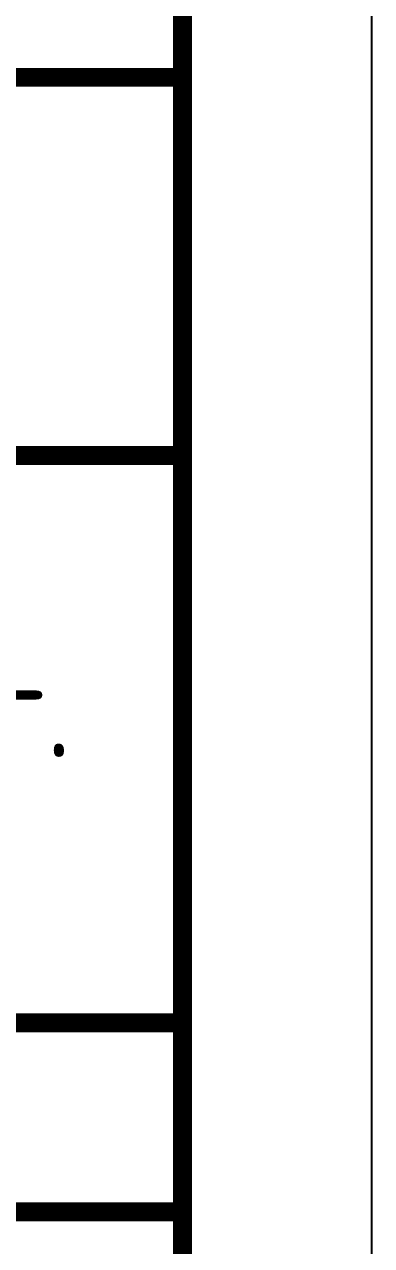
# Model space of a CAD drawing. Header units: millimetres. Extents: x 1601 to 15402, y -324 to 12625.
# Drawn here: x 11787.76 to 11796.94, y 350.2 to 382.49 of the extents above; entities that cross this region are included whole.
import ezdxf

# ---------------------------------------------------------------- set-up
doc = ezdxf.new("R2010")
doc.units = ezdxf.units.MM
doc.styles.add('-ISOCPEUR-', font='isocpeur.TTF')

msp = doc.modelspace()

# ---------------------------------------------------------------- linework, layer by layer
msp.add_lwpolyline([(11202.9391, 741.0927), (11796.9391, 741.0927), (11796.9391, 321.0927), (11202.9391, 321.0927)], close=True)
at = {"const_width": 0.5}
msp.add_lwpolyline([(11222.9391, 736.0927), (11791.9391, 736.0927), (11791.9391, 326.0927), (11222.9391, 326.0927)], close=True, dxfattribs=at)
for points in [[(11606.9391, 326.0927), (11606.9391, 381.0927), (11791.9391, 381.0927)], [(11671.9391, 371.0927), (11791.9391, 371.0927)], [(11606.9391, 356.0927), (11791.9391, 356.0927)], [(11741.9391, 351.0927), (11791.9391, 351.0927)]]:
    msp.add_lwpolyline(points, dxfattribs=at)

# ---------------------------------------------------------------- texts
at = {"insert": (11677.4888, 369.7894), "char_height": 2.5, "width": 110.528844, "attachment_point": 1, "style": '-ISOCPEUR-'}
msp.add_mtext('\\pi5.49715;{\\C7;«Капитальный ремонт (реконструкция) тепловых сетей от УП у \\P\\pi0.95192;ж/д №26 по ул. Б. Новикова до ТК-8018 ул. Расплетина, д 7 в ГО г. \\P\\pi30.38942;Рыбинск Ярославской области».}', dxfattribs=at)

doc.saveas('drawing.dxf')
